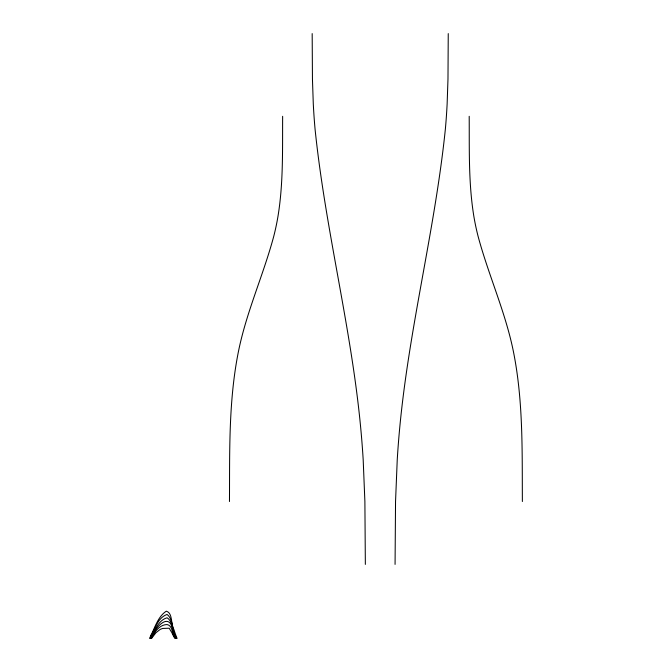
<?xml version="1.0" encoding="UTF-8"?>
<svg xmlns="http://www.w3.org/2000/svg" width="672" height="672" viewBox="0 0 672 672"><rect width="100%" height="100%" fill="white"/><g stroke="black" fill="none" stroke-linecap="round" stroke-linejoin="round"><path stroke-width="1.01" d="M229.471 501.522C229.748 451.643 228.522 401.226 238.333 352.061C246.254 312.312 263.332 275.234 273.781 236.2A215.67 188.546 90 0 0 277.889 216.88C283.416 183.666 282.425 149.856 282.643 116.306M395.069 564.388L395.539 501.572L397.236 459.866A699.661 509.057 -90 0 1 399.823 426.72C409.349 326.676 435.078 228.992 445.368 129.074A469.669 341.72 -90 0 0 447.14 103.807L447.98 79.069L448.249 33.6M522.371 501.522C522.094 451.643 523.32 401.226 513.509 352.061C505.579 312.304 488.494 275.243 478.061 236.2A215.67 188.546 90 0 1 473.945 216.88C468.426 183.666 469.417 149.856 469.199 116.306M365.35 564.388L364.888 501.572L363.191 459.866A699.661 509.057 -90 0 0 360.595 426.72C351.07 326.676 325.324 228.992 315.059 129.074A469.669 341.72 -90 0 1 313.286 103.807L312.446 79.069L312.178 33.6M150.94 635.267L149.629 638.4L150.1 638.4C154.468 630.126 157.324 617.854 167.068 614.452C173.628 619.206 171.746 631.688 176.602 638.4L177.08 638.4A106.613 106.613 0 0 1 173.888 629.513C170.57 624.355 172.99 613.007 166.295 611.176C158.088 616.459 155.215 626.976 150.94 635.267M151.662 635.947L150.57 638.4L151.04 638.4C154.98 627.354 170.209 609.89 173.208 632.092A112.526 112.526 0 0 0 175.661 638.4L176.131 638.4C171.822 632.436 173.544 621.659 167.068 617.795C158.97 620.021 155.375 629.219 151.662 635.947M152.519 636.334L151.511 638.4L156.005 632.68L160.012 629.538A12.86 12.86 0 0 1 162.868 628.429L169.201 628.228L171.864 632.68A88.217 88.217 0 0 0 173.813 636.686L175.19 638.4C171.847 634.544 172.998 625.523 167.068 624.557C160.205 624.649 155.375 630.731 152.519 636.334"/></g></svg>
